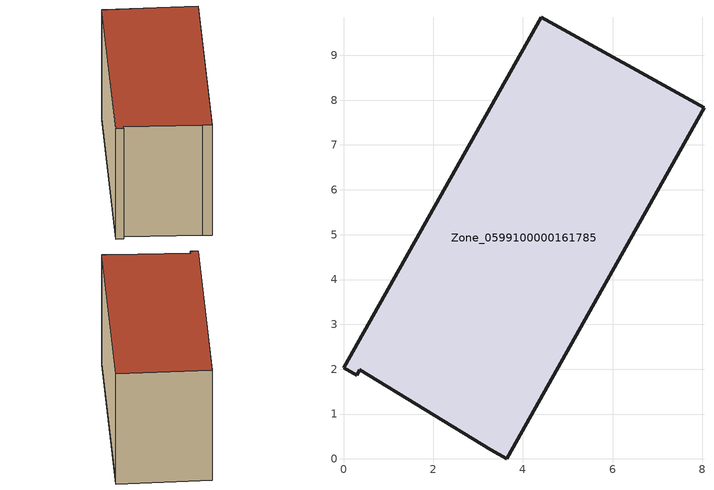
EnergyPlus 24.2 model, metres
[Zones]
Zone_0599100000161785
 floor ground (C_G): 3.29,0.2 0.36,1.99 0.3,1.86 0,2.03 4.41,9.85 8.04,7.83 3.64,0 z0
 wall outside (C_F): 4.41,9.85 0,2.03 0.3,1.86 0.36,1.99 3.29,0.2 3.64,0 8.04,7.83 4.41,9.85 z0:5.79
 roof outside (C_R): 0.3,1.86 0.36,1.99 3.29,0.2 3.64,0 8.04,7.83 4.41,9.85 0,2.03 z5.79
[BUILDING]
Pand.0599100000161785: North Axis=0; Terrain=City; Loads Convergence Tolerance Value=0.04; Temperature Convergence Tolerance Value=0.4; Solar Distribution=FullExterior; Maximum Number of Warmup Days=25; Minimum Number of Warmup Days=1
[Site:Location]
Rotterdam.The.Hague.AP_ZH_NLD Design_Conditions: Latitude=51.96; Longitude=4.45; Time Zone=1; Elevation=-4.5
[SITE:GROUNDTEMPERATURE:BUILDINGSURFACE]
18, 18, 18, 18, 18, 18, 18, 18, 18, 18, 18, 18
[MATERIAL] Thermal Absorptance=0.9; Solar Absorptance=0.7; Visible Absorptance=0.7
Name | Roughness | Thickness | Conductivity | Density | Specific Heat
G.TI.1946-1964 | MediumSmooth | 0.15 | 1 | 540 | 1210
F.TI.1946-1964 | Rough | 0.3 | 0.857143 | 1920 | 840
R.TI.1946-1964 | MediumRough | 0.2 | 0.277778 | 1500 | 1000
[CONSTRUCTION]
C_G: G.TI.1946-1964
C_F: F.TI.1946-1964
C_R: R.TI.1946-1964
[ZONE]
Zone_0599100000161785: Type=1; Multiplier=1; Ceiling Height=Autocalculate; Volume=Autocalculate; Floor Area=autocalculate; Part of Total Floor Area=Yes
[ZONEINFILTRATION:DESIGNFLOWRATE]
Infil_Zone_0599100000161785: Zone or ZoneList or Space or SpaceList=Zone_0599100000161785; Schedule=AlwaysOn; Design Flow Rate Calculation Method=Flow/Area; Flow Rate per Floor Area=0.003; Constant Term Coefficient=1; Temperature Term Coefficient=0; Velocity Term Coefficient=0; Velocity Squared Term Coefficient=0
[HVACTEMPLATE:ZONE:IDEALLOADSAIRSYSTEM]
Zone_0599100000161785: Maximum Heating Supply Air Temperature=50; Minimum Cooling Supply Air Temperature=13; Maximum Heating Supply Air Humidity Ratio=0.0156; Minimum Cooling Supply Air Humidity Ratio=0.0077; Heating Limit=NoLimit; Cooling Limit=NoLimit; Dehumidification Control Type=ConstantSensibleHeatRatio; Cooling Sensible Heat Ratio=0.7; Dehumidification Setpoint=60; Humidification Control Type=None; Humidification Setpoint=30; Outdoor Air Method=None; Outdoor Air Flow Rate per Person=0.00944; Outdoor Air Flow Rate per Zone Floor Area=0; Outdoor Air Flow Rate per Zone=0; Demand Controlled Ventilation Type=None; Outdoor Air Economizer Type=NoEconomizer; Heat Recovery Type=None; Sensible Heat Recovery Effectiveness=0.7; Latent Heat Recovery Effectiveness=0.65
[ZONECONTROL:THERMOSTAT]
ThermostatControl_Zone_0599100000161785: Zone or ZoneList=Zone_0599100000161785; Control Type Schedule=DualSetpointControlType; Control 1=Thermostat_Zone_0599100000161785; Temperature Difference Between Cutout And Setpoint=0
[THERMOSTATSETPOINT:DUALSETPOINT]
Thermostat_Zone_0599100000161785: Heating Setpoint Temperature Schedule=HeatingSetpoint_Zone_0599100000161785; Cooling Setpoint Temperature Schedule=CoolingSetpoint_Zone_0599100000161785
[SCHEDULE:COMPACT]
HeatingSetpoint_Zone_0599100000161785: Through: 12/31, For: AllDays, Until: 24:00, 21
CoolingSetpoint_Zone_0599100000161785: Through: 12/31, For: AllDays, Until: 24:00, 24
DualSetpointControlType: Through: 12/31, For: AllDays, Until: 24:00, 4
AlwaysOn: Through: 12/31, For: AllDays, Until: 24:00, 1
